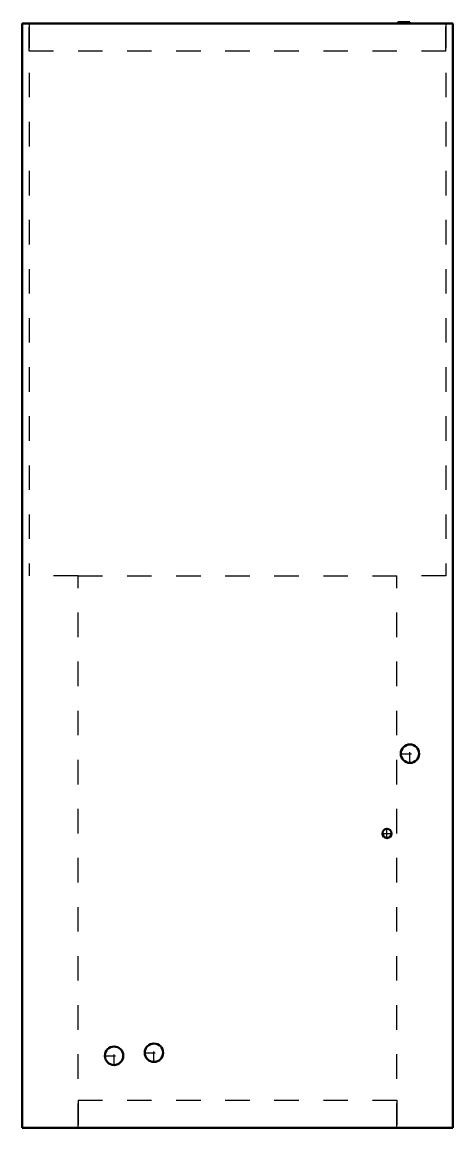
# Model space of a CAD drawing. Header units: inches. Extents: x -8.8 to 8.8, y 0 to 45.1.
import ezdxf

# ---------------------------------------------------------------- set-up
doc = ezdxf.new("R2010")
doc.units = ezdxf.units.IN
doc.header["$MEASUREMENT"] = 0
doc.linetypes.add('Center', pattern=[1.5, 0.45, -0.5, 0.05, -0.5])
doc.linetypes.add('Dashed', pattern=[2, 1, -1])
for name, color, linetype, lineweight in [('AM_0', 7, 'Continuous', 50), ('AM_7', 7, 'Center', 25), ('AM_9', 6, 'Dashed', 25)]:
    doc.layers.add(name, color=color, linetype=linetype, lineweight=lineweight)

# ---------------------------------------------------------------- blocks, each defined once
blk = doc.blocks.new('1_AMST24BU14_PART8_0_in_AMST24BU14_0')
at = {"layer": 'AM_9'}
for p, q in [((-8.5, 45), (-8.5, 22.5)), ((8.5, 45), (8.5, 22.5)), ((-6.5, 22.5), (-8.5, 22.5)), ((8.5, 22.5), (6.5, 22.5))]:
    blk.add_line(p, q, dxfattribs=at)
blk = doc.blocks.new('2_AMST24BU14_PART7_0_in_AMST24BU14_0')
at = {"layer": 'AM_9'}
for p, q in [((-6.5, 22.5), (6.5, 22.5)), ((-6.5, 0), (-6.5, 22.5)), ((6.5, 0), (6.5, 22.5))]:
    blk.add_line(p, q, dxfattribs=at)
blk = doc.blocks.new('3_AMST24BU14_PART6_0_in_AMST24BU14_0')
at = {"layer": 'AM_0'}
for p, q in [((6.53125, 45.0625), (7.03125, 45.0625)), ((6.53125, 45.0625), (6.53125, 45)), ((7.03125, 45), (7.03125, 45.0625))]:
    blk.add_line(p, q, dxfattribs=at)
blk = doc.blocks.new('4_AMST24BU14_PART5_0_in_AMST24BU14_0')
at = {"layer": 'AM_0'}
blk.add_circle((7.03125, 15.25), 0.375, dxfattribs=at)
at = {"layer": 'AM_7'}
for p, q in [((7.03125, 14.85625), (7.03125, 15.64375)), ((6.6375, 15.25), (7.425, 15.25))]:
    blk.add_line(p, q, dxfattribs=at)
blk = doc.blocks.new('5_AMST24BU14_PART4_0_in_AMST24BU14_0')
at = {"layer": 'AM_0'}
blk.add_circle((6.09375, 12), 0.1875, dxfattribs=at)
at = {"layer": 'AM_7'}
for p, q in [((6.09375, 11.803125), (6.09375, 12.196875)), ((5.896875, 12), (6.290625, 12))]:
    blk.add_line(p, q, dxfattribs=at)
blk = doc.blocks.new('6_AMST24BU14_PART3_0_in_AMST24BU14_0')
at = {"layer": 'AM_0'}
blk.add_circle((-5.03125, 2.9375), 0.375, dxfattribs=at)
at = {"layer": 'AM_7'}
for p, q in [((-5.03125, 2.54375), (-5.03125, 3.33125)), ((-5.425, 2.9375), (-4.6375, 2.9375))]:
    blk.add_line(p, q, dxfattribs=at)
blk = doc.blocks.new('7_AMST24BU14_PART2_0_in_AMST24BU14_0')
at = {"layer": 'AM_0'}
blk.add_circle((-3.40625, 3.0625), 0.375, dxfattribs=at)
at = {"layer": 'AM_7'}
for p, q in [((-3.40625, 2.66875), (-3.40625, 3.45625)), ((-3.8, 3.0625), (-3.0125, 3.0625))]:
    blk.add_line(p, q, dxfattribs=at)
blk = doc.blocks.new('8_AMST24BU14_PART1_0_in_AMST24BU14_0')
at = {"layer": 'AM_0'}
for p, q in [((8.78125, 45), (-8.78125, 45)), ((-8.78125, 45), (-8.78125, 0)), ((8.78125, 0), (8.78125, 45)), ((-8.78125, 0), (8.78125, 0))]:
    blk.add_line(p, q, dxfattribs=at)
at = {"layer": 'AM_9'}
for p, q in [((-8.5, 43.875), (-8.5, 45)), ((8.5, 43.875), (8.5, 45)), ((8.5, 43.875), (-8.5, 43.875)), ((-6.5, 1.125), (-6.5, 0)), ((-6.5, 1.125), (6.5, 1.125)), ((6.5, 1.125), (6.5, 0))]:
    blk.add_line(p, q, dxfattribs=at)

msp = doc.modelspace()

# ---------------------------------------------------------------- block references
for name in ['8_AMST24BU14_PART1_0_in_AMST24BU14_0', '1_AMST24BU14_PART8_0_in_AMST24BU14_0', '3_AMST24BU14_PART6_0_in_AMST24BU14_0', '2_AMST24BU14_PART7_0_in_AMST24BU14_0', '4_AMST24BU14_PART5_0_in_AMST24BU14_0', '5_AMST24BU14_PART4_0_in_AMST24BU14_0', '6_AMST24BU14_PART3_0_in_AMST24BU14_0', '7_AMST24BU14_PART2_0_in_AMST24BU14_0']:
    msp.add_blockref(name, (0, 0))

doc.saveas('drawing.dxf')
